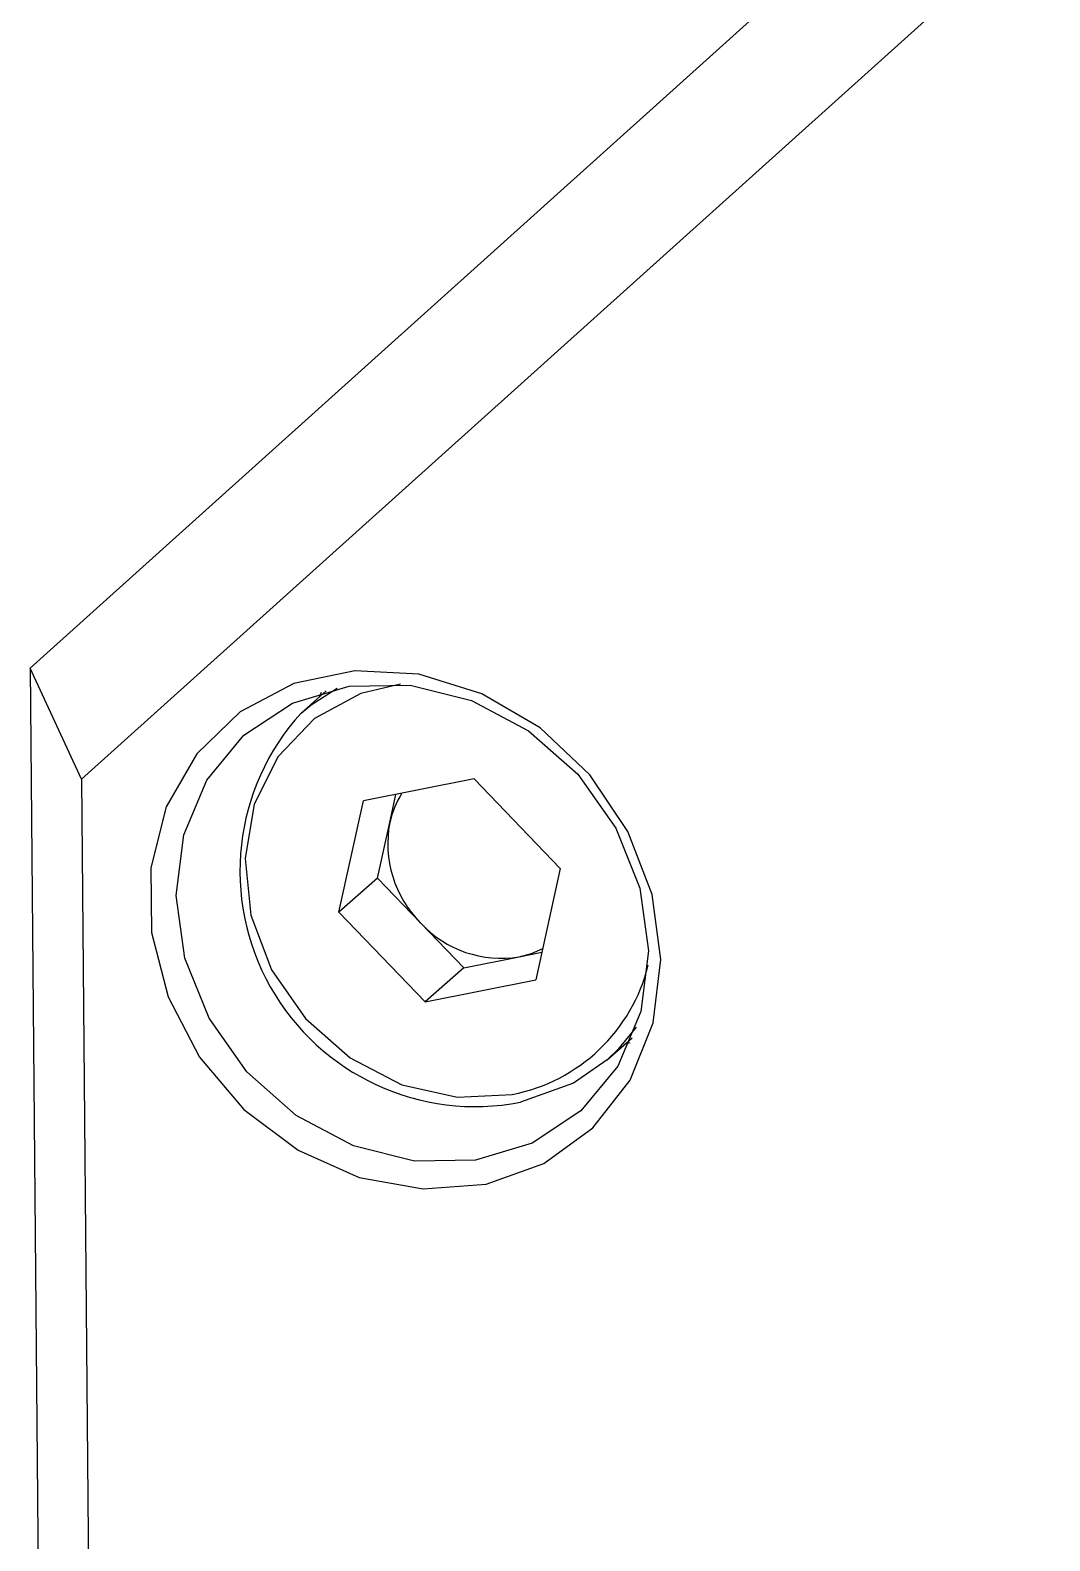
# Model space of a CAD drawing. Header units: millimetres. Extents: x 0 to 279, y 0 to 216.
# Drawn here: x 66.99 to 73.05, y 167.3 to 176.28 of the extents above; entities that cross this region are included whole.
import ezdxf

# ---------------------------------------------------------------- set-up
doc = ezdxf.new("R2010")
doc.units = ezdxf.units.MM

msp = doc.modelspace()

# ---------------------------------------------------------------- linework, layer by layer
at = {"color": 7, "linetype": 'Continuous', "lineweight": 25}
for p, q in [((73.0264, 177.9218), (66.9893, 172.4875)), ((73.0488, 177.0064), (67.2931, 171.8254)), ((67.2931, 171.8254), (66.9893, 172.4875)), ((66.9893, 172.4875), (67.1386, 155.6811)), ((68.7476, 172.351), (68.5986, 172.2195)), ((68.7179, 172.3426), (68.7059, 172.3142)), ((67.2931, 171.8254), (67.4366, 155.6743)), ((69.6271, 171.8277), (68.9691, 171.6971)), ((70.1396, 171.2955), (69.6271, 171.8277)), ((68.8235, 171.0343), (68.9691, 171.6971)), ((69.1261, 171.5683), (69.1628, 171.7355)), ((69.0533, 171.2369), (69.1261, 171.5683)), ((70.1396, 171.2955), (69.994, 170.6327)), ((69.0533, 171.2369), (68.8235, 171.0343)), ((69.3096, 170.9709), (69.0533, 171.2369)), ((69.336, 170.5021), (68.8235, 171.0343)), ((69.5658, 170.7048), (69.3096, 170.9709)), ((69.8948, 170.7701), (70.0301, 170.797)), ((69.5658, 170.7048), (69.336, 170.5021)), ((69.5658, 170.7048), (69.8948, 170.7701)), ((69.336, 170.5021), (69.994, 170.6327)), ((70.4175, 170.157), (70.5666, 170.2885)), ((70.5248, 170.2517), (70.5545, 170.2601))]:
    msp.add_line(p, q, dxfattribs=at)
at = {"color": 7, "linetype": 'Continuous', "lineweight": 25, "flags": 128}
for points in [[(70.7364, 170.7533), (70.6852, 171.1403), (70.5418, 171.5141), (70.3151, 171.8514), (70.0193, 172.1308), (69.6731, 172.3348), (69.2982, 172.4506), (68.9182, 172.4709), (68.5569, 172.3945), (68.237, 172.2261), (67.9787, 171.9764), (67.7981, 171.6609), (67.7067, 171.2996), (67.7101, 170.9152), (67.8082, 170.5317), (67.9947, 170.1734), (68.258, 169.8626), (68.5815, 169.619), (68.945, 169.4578), (69.3254, 169.3892), (69.699, 169.4175), (70.0423, 169.5408), (70.3337, 169.7516), (70.5549, 170.0364), (70.692, 170.3774), (70.7364, 170.7533)], [(70.6636, 170.8059), (70.6191, 170.4451), (70.482, 170.12), (70.2616, 169.8529), (69.973, 169.6619), (69.6359, 169.5601), (69.2732, 169.5543), (68.9096, 169.645), (68.5699, 169.826), (68.2774, 170.085), (68.0518, 170.4043), (67.9086, 170.7621), (67.8575, 171.1341), (67.9021, 171.4949), (68.0392, 171.82), (68.2596, 172.0871), (68.5482, 172.2781), (68.8853, 172.38), (69.248, 172.3858), (69.6116, 172.2951), (69.9512, 172.114), (70.2438, 171.8551), (70.4694, 171.5358), (70.6126, 171.1779), (70.6636, 170.8059)], [(69.8948, 170.7701), (69.9677, 170.79), (70.035, 170.8192)], [(70.4175, 170.157), (70.218, 170.0178), (69.9023, 169.9046)]]:
    msp.add_lwpolyline(points, dxfattribs=at)
at = {"color": 8, "linetype": 'Continuous', "lineweight": 25, "flags": 128}
for points in [[(69.189, 172.3914), (68.9547, 172.3359), (68.6785, 172.1865), (68.4619, 171.9613), (68.321, 171.677), (68.2661, 171.3548), (68.3013, 171.0184), (68.4241, 170.693), (68.6253, 170.4025), (68.89, 170.1686), (69.1986, 170.0085), (69.5281, 169.9343), (69.8543, 169.9513), (69.8543, 169.9513)], [(68.5986, 172.2195), (68.6587, 172.2688), (68.8134, 172.3668)], [(70.5905, 170.3518), (70.481, 170.2178), (70.4175, 170.157)]]:
    msp.add_lwpolyline(points, dxfattribs=at)
at = {"color": 7, "linetype": 'Continuous', "lineweight": 25}
for centre, radius, start, end in [((69.6356, 171.279), 1.4, 137.79298, 280.98131), ((69.6452, 171.4563), 0.531, 147.38886, 167.82193), ((69.7823, 171.4429), 0.6681, 169.18145, 224.96247), ((69.7876, 171.411), 0.6498, 222.6363, 279.49771)]:
    msp.add_arc(centre, radius, start, end, dxfattribs=at)
at = {"color": 8, "linetype": 'Continuous', "lineweight": 25}
msp.add_arc((69.658, 170.9657), 1.0332, 280.95164, 346.32043, dxfattribs=at)

doc.saveas('drawing.dxf')
